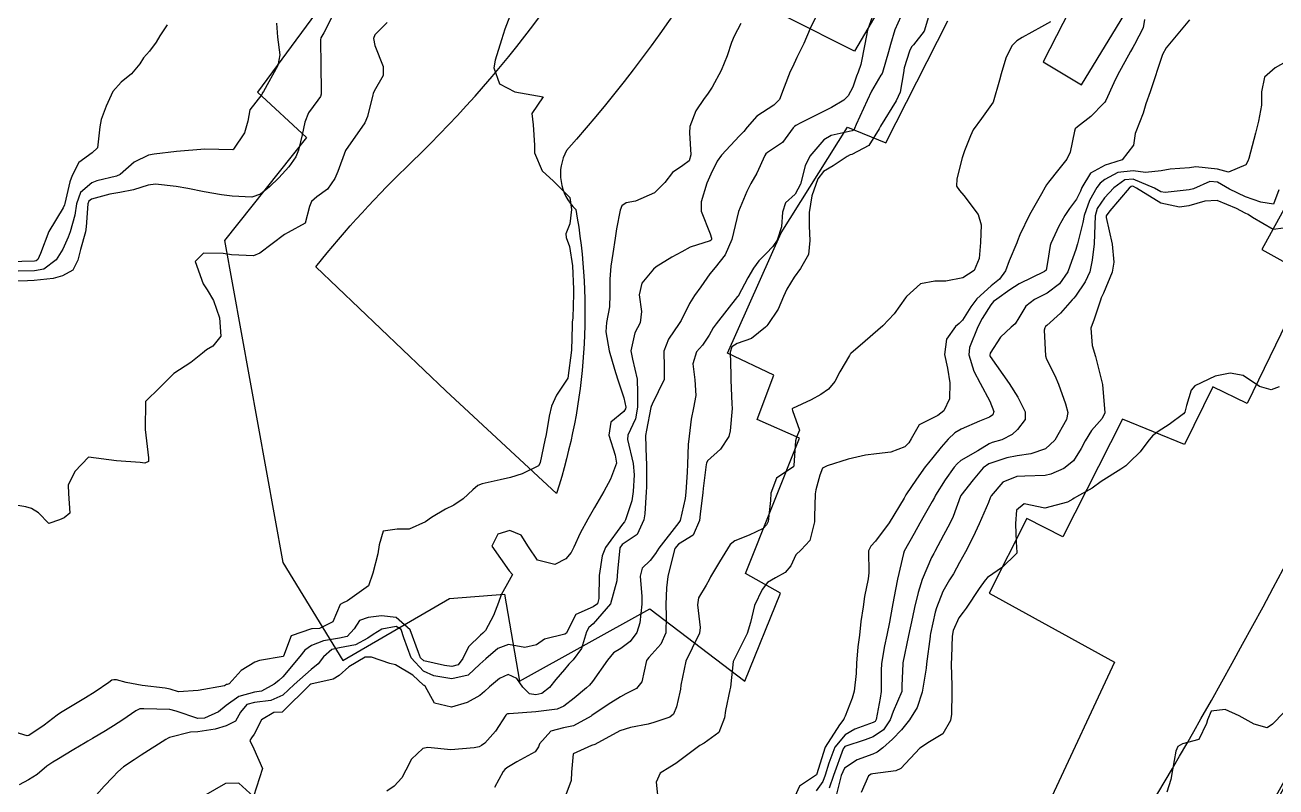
# Model space of a CAD drawing. Header units: metres. Extents: x 292545 to 299085, y 7450245 to 7463078.
# Drawn here: x 293152.5 to 293241.4, y 7462810.1 to 7462864.3 of the extents above; entities that cross this region are included whole.
import ezdxf

# ---------------------------------------------------------------- set-up
doc = ezdxf.new("R2010")
doc.units = ezdxf.units.M
for name, color, linetype in [('Area Verde e Lazer', 94, 'Continuous'), ('Curvas de Nivel 1m', 11, 'Continuous'), ('Curvas de Nivel 5m', 15, 'Continuous'), ('Edificações', 30, 'Continuous'), ('Vias Primárias', 230, 'Continuous')]:
    doc.layers.add(name, color=color, linetype=linetype)

msp = doc.modelspace()

# ---------------------------------------------------------------- linework, layer by layer
at = {"layer": 'Area Verde e Lazer', "elevation": 694.561}
msp.add_lwpolyline([(293280.871, 7462947.887, -0.101859), (293285.657, 7462927.155, -0.117218), (293279.916, 7462886.843, -0.003965), (293253.292, 7462831.516, -0.021583), (293229.676, 7462788.988, 0.377528), (293232.883, 7462775.545, -0.005595), (293261.168, 7462773.816, 0.413902), (293268.713, 7462780.316, -0.081172), (293274.649, 7462794.527, -0.02056), (293291.741, 7462815.535, -0.040482), (293318.476, 7462840.46, -0.039202), (293346.931, 7462865.699, -0.044268), (293394.786, 7462888.025, -0.028571), (293441.427, 7462905.211, 0.032718), (293487.361, 7462917.073, 0.361831), (293500.877, 7462933.368, -0.009087), (293502.573, 7462955.13, -0.009087)], format="xyb", dxfattribs=at)
at = {"layer": 'Curvas de Nivel 1m', "flags": 128}
for points, elevation in [([(293187.083, 7462865.195), (293186.612, 7462863.964), (293186.362, 7462863.205), (293185.906, 7462861.769), (293185.82, 7462861.213), (293186.216, 7462860.091), (293187.326, 7462859.525), (293189.323, 7462859.17), (293188.518, 7462857.964), (293188.626, 7462857.177), (293188.72, 7462855.734), (293188.721, 7462855.176), (293189.26, 7462853.892), (293190.054, 7462853.162), (293191.236, 7462852.001), (293191.332, 7462851.148), (293191.213, 7462850.137), (293190.929, 7462849.43), (293190.968, 7462849.152), (293191.193, 7462848.513), (293191.42, 7462847.146), (293191.486, 7462845.475), (293191.492, 7462845.145), (293191.435, 7462843.444), (293191.398, 7462843.146), (293191.382, 7462842.893), (293191.348, 7462841.146), (293191.083, 7462839.15), (293190.279, 7462837.949), (293189.931, 7462837.161), (293189.758, 7462836.457), (293189.541, 7462835.165), (293189.455, 7462834.74), (293189.117, 7462833.169), (293189.094, 7462833.087), (293189.009, 7462832.93), (293187.834, 7462832.353), (293186.997, 7462832.106), (293186.271, 7462831.93), (293184.997, 7462831.659), (293184.682, 7462831.537), (293184.332, 7462831.227), (293183.634, 7462830.582), (293182.976, 7462830.141), (293182.381, 7462829.839), (293181.4, 7462829.263), (293180.96, 7462828.947), (293179.812, 7462828.424), (293178.954, 7462828.433), (293177.961, 7462828.292), (293177.672, 7462827.303), (293177.567, 7462826.67), (293177.219, 7462825.307), (293176.904, 7462824.401), (293175.413, 7462823.335), (293175.064, 7462823.165), (293174.89, 7462823.066), (293174.379, 7462821.844), (293173.421, 7462821.355), (293172.902, 7462821.33), (293172.872, 7462821.33), (293171.414, 7462820.833), (293170.864, 7462819.39), (293170.843, 7462819.365), (293169.164, 7462819.082), (293168.839, 7462818.974), (293167.874, 7462818.378), (293167.008, 7462817.428), (293166.861, 7462817.391), (293166.822, 7462817.372), (293166.68, 7462817.291), (293164.818, 7462816.967), (293163.422, 7462816.868), (293162.819, 7462817.041), (293162.464, 7462817.13), (293160.821, 7462817.306), (293159.685, 7462817.521), (293159.011, 7462817.714), (293158.825, 7462817.725), (293158.671, 7462817.686), (293158.45, 7462817.534), (293157.492, 7462816.867), (293156.812, 7462816.439), (293155.374, 7462815.571), (293155.017, 7462815.359), (293154.797, 7462815.212), (293153.874, 7462814.502), (293152.775, 7462813.747), (293152.644, 7462813.732), (293150.783, 7462814.299)], 704), ([(293174.573, 7462865.342), (293173.731, 7462863.709), (293173.534, 7462863.358), (293173.505, 7462863.223), (293173.521, 7462861.357), (293173.561, 7462859.592), (293173.561, 7462859.356), (293173.505, 7462859.173), (293173.316, 7462858.928), (293172.643, 7462858.026), (293172.388, 7462857.369), (293172.194, 7462856.461), (293171.95, 7462855.373), (293171.75, 7462854.894), (293171.261, 7462854.185), (293170.534, 7462853.391), (293169.881, 7462852.762), (293169.235, 7462852.228), (293168.617, 7462852.031), (293167.233, 7462852.106), (293166.468, 7462852.204), (293165.237, 7462852.406), (293164.071, 7462852.637), (293163.242, 7462852.777), (293161.778, 7462852.962), (293161.244, 7462852.891), (293160.207, 7462852.542), (293159.235, 7462852.358), (293158.522, 7462852.242), (293157.228, 7462851.884), (293157.038, 7462851.739), (293156.975, 7462851.552), (293156.851, 7462849.909), (293156.791, 7462849.554), (293156.448, 7462848.299), (293156.248, 7462847.559), (293155.892, 7462846.843), (293155.166, 7462846.435), (293154.498, 7462846.244), (293153.16, 7462846.096), (293152.677, 7462846.088), (293151.159, 7462846.04)], 706), ([(293208.768, 7462864.939), (293208.314, 7462864.011), (293207.855, 7462862.953), (293207.353, 7462861.96), (293207.041, 7462861.268), (293206.892, 7462860.965), (293206.464, 7462859.837), (293206.127, 7462858.972), (293205.724, 7462858.569), (293205.313, 7462858.312), (293204.511, 7462857.782), (293203.827, 7462856.995), (293203.585, 7462856.702), (293203.287, 7462856.387), (293202.007, 7462855.019), (293201.694, 7462854.597), (293201.252, 7462853.666), (293201.047, 7462853.231), (293200.951, 7462853.033), (293200.568, 7462851.698), (293200.57, 7462851.037), (293201.207, 7462849.414), (293201.298, 7462849.122), (293201.289, 7462849.029), (293201.264, 7462848.968), (293201.201, 7462848.926), (293199.776, 7462848.462), (293199.189, 7462848.138), (293198.484, 7462847.76), (293197.37, 7462847.077), (293197.171, 7462846.909), (293196.333, 7462845.916), (293196.142, 7462845.09), (293196.328, 7462843.901), (293196.221, 7462843.089), (293195.844, 7462842.371), (293195.561, 7462841.095), (293195.679, 7462840.513), (293196.019, 7462839.091), (293196.04, 7462838.123), (293196.026, 7462837.09), (293195.88, 7462836.262), (293195.341, 7462835.097), (293195.327, 7462834.8), (293195.735, 7462833.093), (293195.795, 7462832.298), (293195.734, 7462831.092), (293195.63, 7462830.44), (293195.189, 7462829.098), (293195.106, 7462828.954), (293194.96, 7462828.79), (293193.765, 7462827.118), (293193.521, 7462826.535), (293193.304, 7462825.124), (293193.276, 7462823.504), (293193.185, 7462823.126), (293192.891, 7462822.899), (293191.657, 7462822.37), (293191.025, 7462821.148), (293190.985, 7462821.035), (293190.87, 7462820.956), (293189.417, 7462820.612), (293188.858, 7462820.208), (293188.033, 7462820.004), (293186.858, 7462820.218), (293186.118, 7462819.944), (293185.247, 7462819.216), (293185.03, 7462819.029), (293184.839, 7462818.818), (293184.009, 7462818.051), (293182.828, 7462817.775), (293181.567, 7462817.995), (293180.834, 7462818.34), (293179.943, 7462819.279), (293179.438, 7462820.711), (293179.23, 7462821.286), (293178.875, 7462821.516), (293177.867, 7462821.305), (293177.251, 7462820.93), (293176.863, 7462820.667), (293175.986, 7462820.199), (293174.853, 7462819.986), (293174.319, 7462819.877), (293173.714, 7462819.351), (293173.341, 7462818.852), (293172.834, 7462818.458), (293171.626, 7462817.378), (293170.815, 7462816.63), (293169.972, 7462816.237), (293168.81, 7462816.098), (293168.272, 7462815.952), (293167.82, 7462815.42), (293167.451, 7462814.766), (293166.788, 7462814.436), (293166.011, 7462814.216), (293164.781, 7462814.018), (293164.258, 7462813.988), (293162.775, 7462813.611), (293162.684, 7462813.572), (293162.51, 7462813.484), (293160.761, 7462812.348), (293160.251, 7462812.022), (293159.494, 7462811.523), (293159.098, 7462811.178), (293158.746, 7462810.803), (293158.13, 7462810.145), (293157.589, 7462809.541)], 702), ([(293162.599, 7462864.269), (293162.093, 7462863.493), (293161.817, 7462863.045), (293161.357, 7462862.413), (293160.912, 7462861.942), (293160.661, 7462861.507), (293160.061, 7462860.788), (293159.33, 7462860.199), (293158.734, 7462859.529), (293158.273, 7462858.496), (293157.908, 7462857.541), (293157.82, 7462857.017), (293157.653, 7462855.544), (293157.269, 7462855.177), (293156.326, 7462854.495), (293155.847, 7462853.564), (293155.689, 7462853.123), (293155.332, 7462851.569), (293155.316, 7462851.475), (293155.22, 7462851.262), (293154.186, 7462849.585), (293153.611, 7462848.017), (293153.417, 7462847.596), (293153.289, 7462847.491), (293153.181, 7462847.469), (293151.365, 7462847.433)], 708), ([(293170.379, 7462864.391), (293170.456, 7462863.394), (293170.611, 7462862.134), (293170.464, 7462861.393), (293169.451, 7462859.535), (293169.369, 7462859.409), (293169.353, 7462859.379), (293169.322, 7462859.328), (293168.483, 7462858.24), (293168.35, 7462857.419), (293168.108, 7462856.599), (293167.327, 7462855.429), (293167.299, 7462855.404), (293167.273, 7462855.398), (293165.273, 7462855.45), (293163.271, 7462855.265), (293161.672, 7462855.093), (293161.268, 7462855.015), (293160.255, 7462854.518), (293159.254, 7462853.64), (293159.015, 7462853.524), (293157.612, 7462853.18), (293157.245, 7462853.052), (293156.436, 7462852.357), (293156.167, 7462851.561), (293156.041, 7462850.736), (293155.704, 7462849.565), (293155.572, 7462849.194), (293155.19, 7462848.326), (293154.717, 7462847.577), (293153.848, 7462846.915), (293153.171, 7462846.778), (293152.025, 7462846.756)], 707), ([(293203.384, 7462864.376), (293202.896, 7462863.481), (293202.707, 7462863.01), (293202.417, 7462862.078), (293201.99, 7462861.02), (293201.331, 7462859.843), (293201.01, 7462859.349), (293200.773, 7462859.036), (293200.186, 7462858.165), (293199.759, 7462857.045), (293199.729, 7462856.605), (293199.83, 7462855.044), (293199.703, 7462854.609), (293199.261, 7462854.269), (293198.528, 7462853.783), (293197.976, 7462853.063), (293197.236, 7462852.333), (293195.887, 7462851.748), (293195.228, 7462851.634), (293194.924, 7462851.406), (293194.802, 7462851.104), (293194.542, 7462849.774), (293194.454, 7462849.107), (293194.279, 7462848.016), (293194.127, 7462847.11), (293194.068, 7462846.207), (293194.078, 7462845.111), (293194.033, 7462844.222), (293193.827, 7462843.113), (293193.788, 7462842.448), (293194.028, 7462841.111), (293194.39, 7462839.807), (293194.604, 7462839.105), (293195.07, 7462837.77), (293195.208, 7462837.099), (293195.192, 7462836.968), (293195.058, 7462836.796), (293194.127, 7462836.029), (293194.003, 7462835.11), (293194.445, 7462833.679), (293194.532, 7462833.105), (293194.116, 7462831.989), (293193.652, 7462831.113), (293192.971, 7462829.971), (293192.497, 7462829.135), (293191.96, 7462828.133), (293191.52, 7462827.144), (293191.316, 7462826.768), (293190.93, 7462826.318), (293190.159, 7462825.923), (293188.929, 7462826.23), (293188.282, 7462827.18), (293187.765, 7462828.002), (293186.954, 7462828.332), (293186.101, 7462828.059), (293185.673, 7462827.213), (293186.917, 7462825.452), (293187.14, 7462825.197), (293186.909, 7462824.777), (293186.346, 7462823.758), (293186.145, 7462823.207), (293185.808, 7462822.287), (293185.22, 7462821.217), (293185.052, 7462821.036), (293184.868, 7462820.896), (293184.013, 7462820.071), (293183.626, 7462819.232), (293183.292, 7462818.782), (293182.837, 7462818.664), (293182.321, 7462818.731), (293180.841, 7462819.074), (293180.602, 7462819.272), (293180.461, 7462819.662), (293179.884, 7462821.28), (293178.882, 7462822.154), (293177.839, 7462822.263), (293176.881, 7462822.148), (293176.267, 7462821.938), (293175.902, 7462821.33), (293175.403, 7462820.796), (293174.863, 7462820.673), (293173.714, 7462820.497), (293172.855, 7462820.144), (293172.385, 7462819.832), (293172.032, 7462819.372), (293170.828, 7462817.925), (293170.542, 7462817.677), (293170.2, 7462817.396), (293169.305, 7462816.918), (293168.817, 7462816.826), (293167.695, 7462816.541), (293166.807, 7462815.881), (293166.245, 7462815.438), (293165.27, 7462814.978), (293164.795, 7462814.954), (293163.237, 7462815.476), (293162.804, 7462815.6), (293160.949, 7462815.652), (293160.804, 7462815.659), (293160.662, 7462815.654), (293160.386, 7462815.514), (293159.454, 7462814.862), (293158.786, 7462814.434), (293158.225, 7462814.092), (293157.307, 7462813.545), (293156.974, 7462813.345), (293156.77, 7462813.225), (293155.965, 7462812.762), (293154.757, 7462812.037), (293154.472, 7462811.867), (293154.062, 7462811.587), (293153.361, 7462810.98), (293152.743, 7462810.595), (293152.088, 7462810.258)], 703), ([(293212.739, 7462864.89), (293212.37, 7462863.903), (293212.184, 7462862.898), (293211.906, 7462861.46), (293211.708, 7462860.905), (293211.607, 7462860.638), (293211.327, 7462859.851), (293211.005, 7462859.226), (293210.69, 7462858.916), (293209.83, 7462858.402), (293209.305, 7462858.15), (293207.644, 7462857.303), (293207.295, 7462857.123), (293207.196, 7462857.059), (293207.109, 7462856.962), (293206.342, 7462855.909), (293205.275, 7462855.19), (293205.154, 7462855.101), (293205.076, 7462854.982), (293204.52, 7462853.721), (293204.099, 7462852.991), (293203.811, 7462852.42), (293203.223, 7462851), (293202.73, 7462849.007), (293202.276, 7462847.924), (293201.548, 7462847.024), (293201.168, 7462846.576), (293200.54, 7462845.655), (293200.083, 7462845.041), (293199.722, 7462844.47), (293199.135, 7462843.267), (293199.007, 7462843.052), (293198.244, 7462841.935), (293197.906, 7462841.068), (293197.935, 7462839.911), (293197.93, 7462839.067), (293197.065, 7462837.314), (293197.001, 7462837.143), (293196.986, 7462837.081), (293196.666, 7462835.456), (293196.604, 7462835.084), (293196.661, 7462833.439), (293196.682, 7462833.083), (293196.672, 7462831.399), (293196.659, 7462831.083), (293196.544, 7462829.507), (293196.482, 7462829.085), (293196.005, 7462828.036), (293194.945, 7462827.326), (293194.786, 7462827.102), (293194.606, 7462825.417), (293194.581, 7462825.105), (293194.564, 7462824.76), (293194.121, 7462823.112), (293192.878, 7462821.684), (293192.571, 7462821.438), (293192.417, 7462821.135), (293192.049, 7462819.944), (293191.466, 7462819.144), (293191.16, 7462818.826), (293190.836, 7462818.459), (293190.236, 7462817.749), (293189.772, 7462817.161), (293189.231, 7462816.752), (293188.815, 7462816.647), (293188.358, 7462816.717), (293187.884, 7462817.184), (293187.448, 7462817.809), (293186.832, 7462818.1), (293186.225, 7462817.81), (293185.52, 7462817.213), (293185.154, 7462816.882), (293184.817, 7462816.608), (293183.935, 7462816.105), (293182.808, 7462815.767), (293181.607, 7462816.054), (293180.933, 7462817.268), (293180.865, 7462817.311), (293180.824, 7462817.334), (293180.06, 7462818.049), (293178.838, 7462818.792), (293178.422, 7462818.879), (293177.122, 7462819.316), (293176.843, 7462819.332), (293176.688, 7462819.322), (293175.522, 7462818.647), (293174.83, 7462818.023), (293174.405, 7462817.767), (293172.823, 7462817.399), (293172.75, 7462817.361), (293170.803, 7462815.442), (293170.77, 7462815.424), (293170.18, 7462815.396), (293169.318, 7462814.882), (293168.779, 7462813.846), (293168.597, 7462813.59), (293168.477, 7462813.413), (293168.767, 7462812.813), (293169.378, 7462811.404), (293168.733, 7462809.41), (293167.695, 7462810.373), (293166.742, 7462810.349), (293165.176, 7462809.453)], 701), ([(293216.719, 7462864.847), (293216.41, 7462863.817), (293215.65, 7462862.857), (293215.501, 7462862.72), (293215.358, 7462862.411), (293214.993, 7462861.217), (293214.934, 7462860.864), (293214.699, 7462859.489), (293214.418, 7462858.869), (293213.295, 7462857.073), (293213.218, 7462856.891), (293212.472, 7462855.707), (293211.274, 7462855.067), (293211.157, 7462855.028), (293210.936, 7462854.913), (293209.943, 7462854.243), (293209.257, 7462853.851), (293208.861, 7462853.324), (293208.703, 7462852.938), (293208.421, 7462852.128), (293208.233, 7462850.945), (293208.244, 7462849.975), (293208.275, 7462848.944), (293208.179, 7462847.954), (293207.627, 7462846.953), (293207.167, 7462846.339), (293206.644, 7462845.48), (293206.412, 7462844.967), (293206.042, 7462844.073), (293205.302, 7462842.978), (293205.221, 7462842.889), (293205.13, 7462842.788), (293204.137, 7462841.976), (293203.112, 7462841.617), (293202.747, 7462841.375), (293202.625, 7462841.015), (293202.671, 7462839.43), (293202.679, 7462839.014), (293202.744, 7462837.327), (293202.752, 7462837.013), (293202.629, 7462835.422), (293202.518, 7462835.015), (293201.924, 7462834.121), (293201.015, 7462833.287), (293200.93, 7462833.115), (293200.912, 7462833.031), (293200.698, 7462831.322), (293200.67, 7462831.033), (293200.499, 7462829.503), (293200.439, 7462829.035), (293200.002, 7462827.99), (293198.946, 7462827.352), (293198.699, 7462827.054), (293198.332, 7462825.649), (293198.181, 7462825.061), (293198.1, 7462824.257), (293198.053, 7462823.063), (293198.061, 7462822.239), (293198.056, 7462821.062), (293197.687, 7462820.246), (293196.846, 7462819.295), (293196.742, 7462819.183), (293196.68, 7462819.082), (293196.348, 7462817.564), (293195.973, 7462817.088), (293195.206, 7462816.708), (293194.814, 7462816.516), (293193.953, 7462815.965), (293192.794, 7462815.175), (293192.767, 7462815.156), (293192.734, 7462815.131), (293191.49, 7462814.439), (293190.784, 7462814.308), (293189.872, 7462814.069), (293189.079, 7462813.167), (293188.991, 7462812.948), (293188.767, 7462812.593), (293187.464, 7462811.893), (293186.755, 7462811.45), (293186.609, 7462811.346), (293186.488, 7462811.203), (293185.879, 7462810.065)], 699), ([(293225.38, 7462864.49), (293224.752, 7462864.125), (293223.369, 7462863.376), (293222.997, 7462863.145), (293222.649, 7462862.777), (293222.22, 7462861.916), (293221.879, 7462860.785), (293221.768, 7462860.354), (293221.313, 7462858.79), (293220.472, 7462857.628), (293219.898, 7462856.804), (293219.697, 7462856.398), (293219.278, 7462855.32), (293219.113, 7462854.812), (293218.739, 7462853.329), (293218.696, 7462852.818), (293218.917, 7462852.492), (293219.236, 7462852.154), (293220.25, 7462850.8), (293220.467, 7462850.052), (293220.424, 7462848.802), (293220.323, 7462847.666), (293219.951, 7462846.808), (293219.168, 7462846.286), (293217.952, 7462846.045), (293217.165, 7462846.058), (293216.137, 7462845.876), (293215.154, 7462844.958), (293215.089, 7462844.861), (293214.273, 7462843.736), (293213.463, 7462842.885), (293213.12, 7462842.581), (293212.222, 7462841.793), (293211.202, 7462840.909), (293211.154, 7462840.858), (293211.102, 7462840.776), (293210.408, 7462839.598), (293210.058, 7462838.92), (293209.611, 7462838.389), (293209.069, 7462838.008), (293208.382, 7462837.621), (293207.054, 7462837.005), (293207.027, 7462836.986), (293207.027, 7462836.96), (293207.052, 7462836.851), (293207.538, 7462835.452), (293207.343, 7462834.957), (293207.273, 7462834.715), (293207.143, 7462832.959), (293207.11, 7462832.86), (293207.01, 7462832.783), (293205.919, 7462832.05), (293205.512, 7462830.975), (293205.484, 7462830.469), (293205.315, 7462828.976), (293205.207, 7462828.731), (293204.958, 7462828.473), (293203.967, 7462828.009), (293202.949, 7462827.594), (293202.628, 7462827.332), (293202.419, 7462827.015), (293201.855, 7462826.095), (293201.226, 7462825.027), (293201.121, 7462824.818), (293200.907, 7462824.443), (293200.381, 7462823.552), (293200.292, 7462823.036), (293200.477, 7462821.434), (293200.437, 7462821.034), (293199.924, 7462819.972), (293199.464, 7462819.051), (293199.11, 7462817.34), (293199.086, 7462817.056), (293199.049, 7462816.827), (293198.804, 7462815.784), (293198.592, 7462815.266), (293198.337, 7462815.065), (293197.193, 7462814.672), (293196.788, 7462814.571), (293195.542, 7462814.336), (293194.783, 7462814.085), (293192.992, 7462813.127), (293192.772, 7462813.05), (293191.453, 7462812.456), (293191.348, 7462811.144), (293191.328, 7462810.561), (293190.795, 7462809.149)], 698), ([(293232.059, 7462864.663), (293231.977, 7462864.064), (293231.365, 7462862.875), (293231.238, 7462862.672), (293231.071, 7462862.386), (293230.153, 7462860.688), (293229.882, 7462860.145), (293229.316, 7462858.903), (293229.242, 7462858.772), (293229.178, 7462858.701), (293228.252, 7462857.762), (293227.296, 7462857.018), (293227.142, 7462856.874), (293227.089, 7462856.722), (293226.779, 7462855.224), (293226.541, 7462854.727), (293225.98, 7462854.015), (293225.248, 7462853.083), (293225.096, 7462852.892), (293225.009, 7462852.744), (293224.757, 7462852.266), (293223.889, 7462850.76), (293223.209, 7462849.35), (293223.054, 7462848.922), (293222.986, 7462848.772), (293222.45, 7462847.511), (293222.193, 7462846.78), (293221.755, 7462846.196), (293221.162, 7462845.73), (293220.145, 7462844.805), (293219.726, 7462844.229), (293219.13, 7462843.284), (293218.904, 7462843.045), (293218.638, 7462842.825), (293218.005, 7462841.94), (293217.86, 7462840.832), (293218.059, 7462839.864), (293218.244, 7462838.828), (293218.198, 7462837.697), (293217.795, 7462836.833), (293217.386, 7462836.5), (293217.048, 7462836.332), (293216.056, 7462835.837), (293215.496, 7462834.855), (293215.329, 7462834.558), (293215.027, 7462834.269), (293214.037, 7462833.889), (293213.022, 7462833.775), (293212.244, 7462833.675), (293211.018, 7462833.396), (293209.517, 7462832.932), (293209.185, 7462832.763), (293209.003, 7462832.271), (293208.719, 7462831.211), (293208.654, 7462830.943), (293208.616, 7462829.293), (293208.619, 7462828.943), (293208.285, 7462827.611), (293207.671, 7462826.953), (293207.292, 7462826.602), (293206.926, 7462825.816), (293206.537, 7462825.346), (293205.848, 7462824.971), (293205.263, 7462824.622), (293204.904, 7462824.13), (293204.34, 7462822.988), (293204.071, 7462821.796), (293203.829, 7462820.996), (293202.843, 7462819.01), (293202.639, 7462817.198), (293202.608, 7462817.012), (293202.288, 7462815.527), (293202.209, 7462815.016), (293201.822, 7462813.98), (293200.775, 7462813.22), (293200.46, 7462813.035), (293198.76, 7462811.777), (293198.321, 7462811.501), (293197.644, 7462811.071), (293197.368, 7462810.45), (293197.493, 7462809.072)], 697), ([(293235.269, 7462864.622), (293234.674, 7462863.929), (293233.618, 7462862.646), (293233.358, 7462862.167), (293232.975, 7462861.025), (293232.854, 7462860.655), (293232.468, 7462859.516), (293232.175, 7462858.661), (293231.965, 7462858.005), (293231.453, 7462856.668), (293231.417, 7462856.543), (293231.283, 7462855.719), (293230.475, 7462854.682), (293229.571, 7462854.392), (293229.267, 7462854.311), (293228.237, 7462853.732), (293227.618, 7462852.716), (293227.511, 7462852.446), (293227.235, 7462851.889), (293226.736, 7462851.217), (293226.397, 7462850.728), (293225.985, 7462849.959), (293225.402, 7462848.738), (293225.359, 7462848.58), (293225.183, 7462847.389), (293225.068, 7462846.848), (293224.95, 7462846.743), (293223.164, 7462845.876), (293222.5, 7462845.437), (293221.581, 7462844.786), (293221.34, 7462844.598), (293221.147, 7462844.365), (293220.534, 7462843.396), (293220.234, 7462842.803), (293219.636, 7462841.339), (293219.573, 7462840.813), (293219.95, 7462839.666), (293220.381, 7462838.801), (293221.064, 7462837.53), (293221.369, 7462836.787), (293221.296, 7462836.542), (293221.049, 7462836.39), (293220.351, 7462836.105), (293219.04, 7462835.528), (293218.595, 7462835.267), (293218.124, 7462834.829), (293217.616, 7462834.245), (293217.02, 7462833.519), (293216.712, 7462833.147), (293216.482, 7462832.845), (293215.87, 7462831.982), (293215.112, 7462830.859), (293215.065, 7462830.777), (293214.981, 7462830.636), (293213.911, 7462828.876), (293212.95, 7462827.562), (293212.622, 7462827.217), (293212.458, 7462826.895), (293212.485, 7462825.329), (293212.432, 7462824.895), (293212.163, 7462823.635), (293212.074, 7462822.898), (293211.909, 7462821.868), (293211.802, 7462820.901), (293211.698, 7462820.058), (293211.6, 7462818.902), (293211.575, 7462818.163), (293211.432, 7462816.904), (293211.299, 7462816.422), (293210.796, 7462815.138), (293210.722, 7462814.983), (293210.689, 7462814.912), (293210.392, 7462814.519), (293209.377, 7462812.931), (293208.763, 7462810.95), (293207.546, 7462810.147), (293207.005, 7462808.957)], 696), ([(293241.612, 7462852.546), (293241.233, 7462851.525), (293240.338, 7462851.667), (293239.238, 7462852.043), (293238.102, 7462852.591), (293237.25, 7462853.096), (293236.715, 7462853.144), (293235.54, 7462852.626), (293235.242, 7462852.538), (293233.53, 7462852.357), (293233.241, 7462852.412), (293232.778, 7462852.655), (293231.252, 7462853.299), (293230.662, 7462853.268), (293229.884, 7462852.69), (293229.236, 7462851.978), (293228.705, 7462851.228), (293228.56, 7462850.707), (293228.525, 7462849.385), (293228.484, 7462848.707), (293228.353, 7462847.537), (293228.18, 7462846.71), (293227.863, 7462846.016), (293227.156, 7462844.984), (293227.035, 7462844.84), (293226.93, 7462844.722), (293226.09, 7462843.78), (293225.125, 7462842.894), (293225.044, 7462842.821), (293224.994, 7462842.742), (293224.943, 7462842.565), (293225.031, 7462840.751), (293225.101, 7462840.52), (293225.699, 7462839.351), (293225.963, 7462838.737), (293226.453, 7462837.338), (293226.624, 7462836.726), (293226.533, 7462836.213), (293225.695, 7462834.74), (293225.027, 7462834.142), (293224.001, 7462833.783), (293223.022, 7462833.645), (293222.295, 7462833.502), (293221.016, 7462833.08), (293220.594, 7462832.796), (293219.883, 7462831.924), (293219.018, 7462830.819), (293218.982, 7462830.762), (293218.462, 7462829.331), (293218.229, 7462828.827), (293217.789, 7462827.993), (293217.17, 7462826.838), (293217.085, 7462826.685), (293216.929, 7462826.403), (293216.259, 7462824.85), (293215.979, 7462823.929), (293215.718, 7462822.858), (293215.568, 7462822.175), (293215.295, 7462820.864), (293214.903, 7462818.928), (293214.897, 7462818.869), (293214.827, 7462817.298), (293214.811, 7462816.882), (293214.215, 7462815.463), (293213.997, 7462814.878), (293213.513, 7462814.156), (293212.781, 7462813.663), (293212.226, 7462813.448), (293210.773, 7462812.968), (293210.712, 7462812.911), (293210.663, 7462812.803), (293209.974, 7462810.922), (293209.65, 7462810.015)], 694), ([(293241.942, 7462849.812), (293241.211, 7462849.724), (293239.741, 7462850.572), (293239.434, 7462850.786), (293239.226, 7462850.897), (293238.6, 7462851.215), (293237.235, 7462851.788), (293236.364, 7462851.743), (293235.231, 7462851.414), (293234.554, 7462851.313), (293233.232, 7462851.601), (293231.511, 7462852.667), (293231.245, 7462852.797), (293231.126, 7462852.79), (293230.978, 7462852.674), (293229.597, 7462851.065), (293229.34, 7462850.698), (293229.339, 7462850.58), (293229.766, 7462848.691), (293229.888, 7462847.397), (293229.77, 7462846.691), (293229.158, 7462845.204), (293228.997, 7462844.859), (293228.939, 7462844.702), (293228.484, 7462843.355), (293228.248, 7462842.709), (293228.343, 7462841.475), (293228.577, 7462840.705), (293229.083, 7462838.7), (293229.248, 7462836.697), (293229.049, 7462836.282), (293228.302, 7462835.446), (293227.842, 7462834.712), (293227.576, 7462834.163), (293227.019, 7462833.285), (293226.335, 7462832.73), (293225.413, 7462832.338), (293225.005, 7462832.246), (293223.566, 7462832.202), (293223.004, 7462832.174), (293222.006, 7462831.772), (293221.169, 7462830.788), (293221.11, 7462830.661), (293220.978, 7462830.328), (293220.324, 7462828.8), (293219.885, 7462827.87), (293219.341, 7462826.814), (293218.925, 7462826.044), (293218.482, 7462825.26), (293218.205, 7462824.827), (293217.733, 7462824.003), (293217.286, 7462822.836), (293217.2, 7462822.525), (293216.866, 7462821.013), (293216.838, 7462820.866), (293216.83, 7462820.84), (293216.827, 7462820.804), (293216.584, 7462818.844), (293216.549, 7462818.554), (293216.277, 7462816.848), (293215.92, 7462815.74), (293215.359, 7462814.862), (293214.786, 7462814.155), (293214.168, 7462813.487), (293213.47, 7462812.883), (293213.076, 7462812.581), (293212.768, 7462812.436), (293211.644, 7462812.021), (293210.758, 7462811.442), (293210.508, 7462810.914), (293210.165, 7462809.485)], 693), ([(293241.637, 7462838.552), (293241.079, 7462838.325), (293240.248, 7462838.568), (293239.091, 7462839.339), (293238.158, 7462839.523), (293237.09, 7462839.293), (293235.644, 7462838.622), (293235.386, 7462838.317), (293235.062, 7462837.213), (293234.939, 7462836.747), (293234.85, 7462836.632), (293233.823, 7462835.864), (293233.04, 7462835.369), (293232.637, 7462835.054), (293232.294, 7462834.657), (293231.759, 7462833.926), (293231.011, 7462833.186), (293230.752, 7462832.929), (293230.39, 7462832.679), (293228.994, 7462831.809), (293228.358, 7462831.34), (293227.237, 7462830.717), (293227.075, 7462830.626), (293226.981, 7462830.546), (293226.591, 7462830.338), (293224.975, 7462829.929), (293223.511, 7462830.231), (293222.973, 7462829.769), (293222.899, 7462828.836), (293222.898, 7462828.771), (293222.944, 7462827.52), (293223.004, 7462826.769), (293222.99, 7462826.711), (293222.932, 7462826.642), (293221.98, 7462825.722), (293220.915, 7462824.987), (293220.737, 7462824.793), (293220.317, 7462824.208), (293219.398, 7462822.812), (293219.187, 7462822.517), (293218.882, 7462822.119), (293218.476, 7462821.217), (293218.402, 7462820.825), (293218.344, 7462819.329), (293218.339, 7462818.825), (293218.369, 7462817.283), (293218.379, 7462816.824), (293218.358, 7462815.266), (293218.288, 7462814.825), (293217.74, 7462813.874), (293216.777, 7462813.298), (293216.096, 7462812.85), (293214.758, 7462811.418), (293214.393, 7462811.237), (293212.754, 7462811.038), (293212.634, 7462811.011), (293212.452, 7462810.893), (293211.937, 7462809.695)], 692), ([(293242.81, 7462816.245), (293241.164, 7462814.556), (293240.79, 7462814.31), (293239.868, 7462814.569), (293238.799, 7462815.166), (293237.803, 7462815.595), (293236.802, 7462815.476), (293236.538, 7462814.87), (293236.485, 7462814.613), (293235.922, 7462813.478), (293234.778, 7462813.164), (293234.436, 7462812.974), (293234.294, 7462812.635), (293234.068, 7462811.322), (293233.944, 7462810.638), (293233.651, 7462809.724)], 691)]:
    msp.add_lwpolyline(points, dxfattribs=dict(at, elevation=elevation))
at = {"layer": 'Curvas de Nivel 5m', "flags": 128}
for points, elevation in [([(293178.24, 7462864.446), (293177.375, 7462863.556), (293177.28, 7462863.311), (293177.365, 7462862.809), (293177.95, 7462861.304), (293177.954, 7462860.687), (293177.325, 7462859.556), (293177.24, 7462859.394), (293177.216, 7462859.311), (293176.851, 7462857.763), (293176.646, 7462857.316), (293175.273, 7462855.34), (293174.742, 7462853.861), (293174.519, 7462853.347), (293173.996, 7462852.598), (293173.233, 7462852.044), (293172.868, 7462851.723), (293172.716, 7462851.365), (293172.411, 7462850.168), (293171.204, 7462849.507), (293170.935, 7462849.384), (293169.189, 7462848.037), (293168.74, 7462847.862), (293167.188, 7462847.92), (293166.596, 7462848.029), (293165.189, 7462848.046), (293164.599, 7462847.459), (293165.159, 7462845.862), (293165.441, 7462845.447), (293165.899, 7462844.689), (293166.334, 7462843.438), (293166.415, 7462842.142), (293165.862, 7462841.443), (293165.391, 7462841.165), (293165.105, 7462840.948), (293164.296, 7462840.267), (293163.083, 7462839.48), (293162.073, 7462838.49), (293161.063, 7462837.5), (293161.033, 7462835.5), (293161.282, 7462833.497), (293161.282, 7462833.226), (293161.009, 7462833.117), (293160.676, 7462833.172), (293159.011, 7462833.292), (293157.013, 7462833.55), (293156.038, 7462832.524), (293155.57, 7462831.564), (293155.597, 7462830.951), (293155.682, 7462829.563), (293155.284, 7462829.242), (293154.958, 7462829.078), (293154.19, 7462828.816), (293153.452, 7462829.593), (293152.967, 7462829.899), (293152.557, 7462830.016), (293150.973, 7462830.275)], 705), ([(293214.756, 7462864.866), (293214.33, 7462863.919), (293214.012, 7462862.874), (293213.879, 7462862.354), (293213.445, 7462860.879), (293213.415, 7462860.807), (293213.34, 7462860.69), (293212.659, 7462859.554), (293212.353, 7462858.894), (293211.587, 7462857.197), (293211.466, 7462856.908), (293211.401, 7462856.8), (293211.291, 7462856.748), (293209.799, 7462856.413), (293209.285, 7462856.105), (293208.273, 7462854.945), (293207.955, 7462854.257), (293207.625, 7462852.954), (293207.236, 7462852.245), (293206.564, 7462851.632), (293206.347, 7462850.969), (293206.269, 7462849.913), (293205.956, 7462848.972), (293205.654, 7462848.517), (293205.188, 7462848.014), (293204.663, 7462847.503), (293204.283, 7462846.989), (293203.877, 7462846.282), (293203.179, 7462845), (293203.153, 7462844.959), (293201.634, 7462843.025), (293201.421, 7462842.735), (293201.121, 7462842.219), (293200.647, 7462841.498), (293200.235, 7462841.039), (293199.959, 7462840.177), (293200.114, 7462839.04), (293200.18, 7462837.925), (293200.011, 7462837.04), (293199.853, 7462836.234), (293199.699, 7462835.043), (293199.638, 7462834.433), (293199.593, 7462833.044), (293199.574, 7462832.474), (293199.481, 7462831.045), (293199.423, 7462830.601), (293199.066, 7462829.049), (293199.03, 7462828.981), (293198.961, 7462828.902), (293197.545, 7462827.071), (293197.318, 7462826.694), (293196.93, 7462826.203), (293196.356, 7462825.652), (293196.229, 7462825.087), (293196.342, 7462823.642), (293196.344, 7462823.085), (293196.198, 7462821.769), (293195.991, 7462821.089), (293195.522, 7462820.435), (293194.856, 7462819.945), (293194.336, 7462819.622), (293193.907, 7462819.114), (293192.828, 7462817.598), (293192.617, 7462817.34), (293192.412, 7462817.134), (293191.536, 7462816.418), (293190.803, 7462815.848), (293190.316, 7462815.639), (293188.797, 7462815.43), (293186.907, 7462815.301), (293186.804, 7462815.297), (293186.737, 7462815.267), (293186.685, 7462815.201), (293185.931, 7462814.063), (293185.172, 7462813.216), (293184.946, 7462813.043), (293184.77, 7462812.96), (293184.436, 7462812.891), (293182.768, 7462812.749), (293181.139, 7462812.897), (293180.769, 7462812.838), (293179.967, 7462812.072), (293179.563, 7462811.282), (293179.288, 7462810.741), (293178.736, 7462810.154), (293178.221, 7462809.807)], 700), ([(293242.93, 7462862.105), (293241.35, 7462861.219), (293240.607, 7462860.561), (293240.388, 7462859.503), (293240.382, 7462858.564), (293240.169, 7462857.434), (293239.949, 7462856.57), (293239.479, 7462854.781), (293239.412, 7462854.578), (293239.269, 7462854.314), (293238.049, 7462853.804), (293237.264, 7462854.012), (293235.712, 7462854.178), (293235.265, 7462854.122), (293233.897, 7462854.01), (293233.261, 7462853.887), (293232.15, 7462853.77), (293231.261, 7462853.888), (293230.17, 7462853.775), (293229.252, 7462853.278), (293228.928, 7462853.023), (293228.673, 7462852.706), (293228.149, 7462851.795), (293227.786, 7462850.714), (293227.695, 7462850.236), (293227.308, 7462848.719), (293227.284, 7462848.627), (293227.189, 7462848.307), (293226.773, 7462847.13), (293226.61, 7462846.726), (293226.02, 7462845.876), (293225.157, 7462845.198), (293224.262, 7462844.753), (293223.623, 7462844.286), (293223.133, 7462843.447), (293222.869, 7462843.031), (293222.582, 7462842.775), (293221.832, 7462842.066), (293221.104, 7462840.941), (293221.066, 7462840.791), (293221.069, 7462840.757), (293221.102, 7462840.709), (293222.439, 7462838.776), (293223.068, 7462837.805), (293223.597, 7462836.765), (293223.587, 7462836.225), (293223.04, 7462835.52), (293222.652, 7462835.159), (293221.934, 7462834.781), (293221.243, 7462834.575), (293221.03, 7462834.483), (293220.228, 7462834.005), (293219.018, 7462833.309), (293218.758, 7462833.08), (293218.55, 7462832.825), (293217.901, 7462831.929), (293217.216, 7462830.838), (293217.137, 7462830.683), (293216.978, 7462830.389), (293216.411, 7462829.403), (293216.1, 7462828.849), (293215.691, 7462828.114), (293214.998, 7462826.859), (293214.931, 7462826.69), (293214.517, 7462824.874), (293214.248, 7462823.528), (293214.139, 7462822.878), (293213.941, 7462821.816), (293213.747, 7462820.881), (293213.597, 7462820.141), (293213.378, 7462818.885), (293213.352, 7462818.37), (293213.342, 7462816.885), (293213.28, 7462816.421), (293212.996, 7462814.888), (293212.923, 7462814.757), (293212.791, 7462814.673), (293211.492, 7462814.197), (293210.782, 7462813.796), (293210.054, 7462812.921), (293209.624, 7462811.789), (293209.366, 7462810.931), (293209.195, 7462810.485), (293208.736, 7462809.825)], 695)]:
    msp.add_lwpolyline(points, dxfattribs=dict(at, elevation=elevation))
at = {"layer": 'Edificações'}
for points in [[(293178.346, 7462872.14), (293169.035, 7462859.481), (293172.518, 7462856.271), (293166.686, 7462848.952), (293170.838, 7462826.05), (293175.093, 7462819.08), (293182.674, 7462823.487), (293186.577, 7462823.808), (293187.653, 7462817.619), (293196.92, 7462822.77), (293203.652, 7462817.619), (293206.192, 7462823.878), (293203.7, 7462825.275), (293207.551, 7462834.891), (293204.534, 7462836.221), (293205.715, 7462839.365), (293202.436, 7462840.944), (293206.239, 7462849.501), (293210.965, 7462856.992), (293213.675, 7462855.9), (293218.092, 7462864.555)], [(293229.077, 7462869.894), (293224.861, 7462861.647), (293227.598, 7462860.016), (293231.198, 7462865.911)], [(293213.983, 7462866.738), (293211.447, 7462862.415), (293206.638, 7462864.824)], [(293245.651, 7462857.832), (293240.404, 7462848.3), (293243.778, 7462846.442), (293239.364, 7462837.35), (293236.937, 7462838.55), (293234.906, 7462834.443), (293230.504, 7462836.241), (293226.262, 7462827.879), (293223.712, 7462829.172), (293221.027, 7462823.879), (293229.933, 7462818.964), (293225.307, 7462809.057)]]:
    msp.add_lwpolyline(points, dxfattribs=at)
at = {"layer": 'Vias Primárias', "elevation": 694.561}
msp.add_lwpolyline([(293280.689, 7462947.804, -0.101892), (293285.457, 7462927.144, -0.117219), (293279.732, 7462886.922, -0.003964), (293253.113, 7462831.605, -0.021586), (293229.502, 7462789.087, 0.379259), (293232.815, 7462775.349, -0.005606), (293261.154, 7462773.616, 0.413247), (293268.911, 7462780.285, -0.081044), (293274.815, 7462794.414, -0.020552), (293291.89, 7462815.401, -0.040495), (293318.611, 7462840.311, -0.039203), (293347.042, 7462865.532, -0.044263), (293394.86, 7462887.839, -0.028568), (293441.475, 7462905.017, 0.032701), (293487.41, 7462916.879, 0.361499), (293501.077, 7462933.362, -0.009085), (293502.772, 7462955.111, -1.123762)], format="xyb", dxfattribs=at)
at = {"layer": 'Vias Primárias'}
for points in [[(293120.415, 7462780.276), (293179.871, 7462777.354), (293196.243, 7462776.906, 0.244693), (293218.354, 7462787.657, 0.030924), (293236.084, 7462814.932, 0.024227), (293257.92, 7462858.332, 0.02068), (293273.832, 7462892.566, 0.091719), (293277.878, 7462931.579, 0.033281), (293273.562, 7462947.515)], [(293227.516, 7462945.58, -0.003113), (293226.611, 7462936.792, -0.029697), (293220.957, 7462912.739, -0.051817), (293209.001, 7462883.964, -0.08239), (293190.993, 7462855.353, 0.343363), (293191.649, 7462851.155, -0.123314), (293190.27, 7462830.951), (293182.415, 7462838.253), (293173.181, 7462847.081, -0.032459), (293179.993, 7462854.535, 0.089115), (293197.278, 7462878.364), (293206.279, 7462897.033), (293154.817, 7462918.845, -0.022807), (293149.282, 7462908.16, -0.038145)]]:
    msp.add_lwpolyline(points, format="xyb", dxfattribs=at)

doc.saveas('drawing.dxf')
